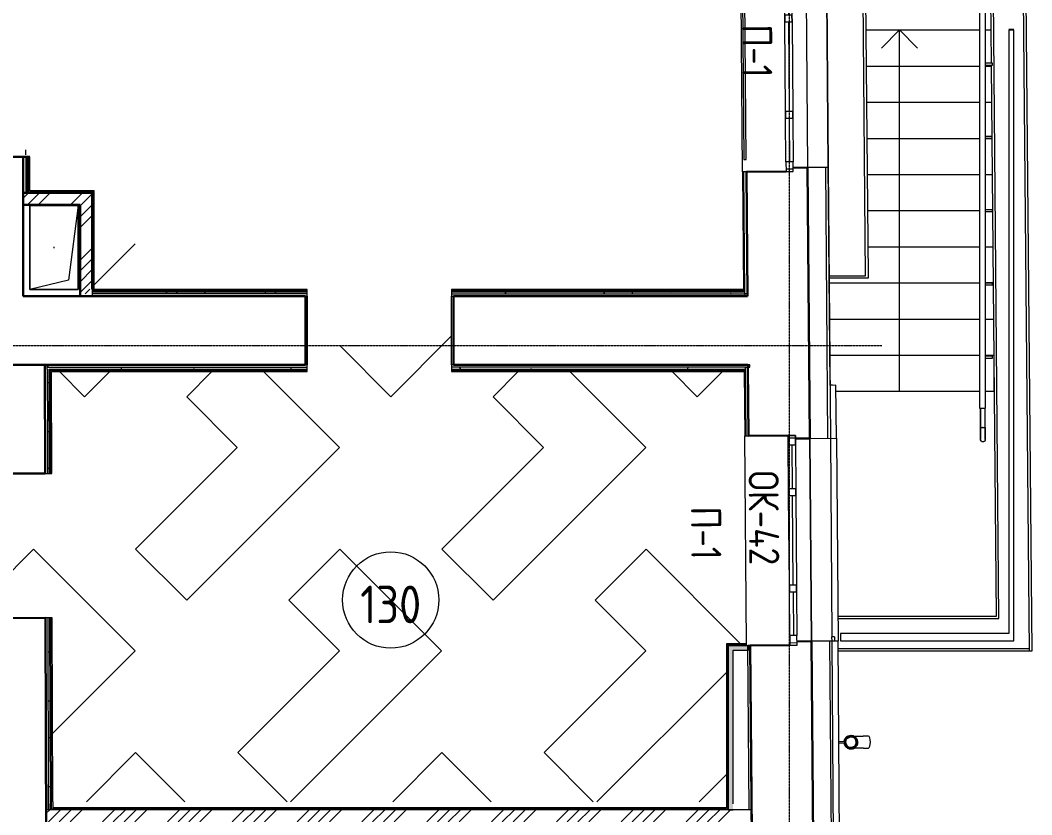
# Model space of a CAD drawing. Header units: millimetres. Extents: x -10178924 to 11692288, y -947381 to 58396.
# Drawn here: x 48955 to 57362, y -75519 to -68922 of the extents above; entities that cross this region are included whole.
import ezdxf

# ---------------------------------------------------------------- set-up
doc = ezdxf.new("R2010")
doc.units = ezdxf.units.MM
doc.linetypes.add('ADSK_Линия сетки', pattern=[25, 20, -2.5, 0, -2.5])
for name, color, linetype, lineweight in [('_ Окна', 7, 'Continuous', 9), ('Аннотация', 7, 'Continuous', 18), ('Лестницы', 7, 'Continuous', 9), ('Марки окон', 7, 'Continuous', 20), ('Обобщенные модели', 7, 'Continuous', 18), ('Ограждение', 7, 'Continuous', 9), ('Окна', 7, 'Continuous', 9), ('Оси', 253, 'Continuous', 9), ('Перекрытие', 7, 'Continuous', 18), ('Стены внутренние', 7, 'Continuous', 18), ('Стены наружные', 7, 'Continuous', 18), ('Стены несущие', 7, 'Continuous', 30), ('Стены отделка', 7, 'Continuous', 30), ('Стены штриховка', 7, 'Continuous', 9), ('Стрелки вверх', 7, 'Continuous', 18), ('ШТРИХОВКА', 252, 'Continuous', 15)]:
    doc.layers.add(name, color=color, linetype=linetype, lineweight=lineweight)
doc.layers.add('PDF _Линии', color=7, linetype='Continuous')
doc.layers.add('Линии', color=7, linetype='Continuous', lineweight=9, true_color=0x00a600)
doc.styles.add('GOST Common', font='GOST_Common.ttf', dxfattribs={"width": 0.9, "height": 350})
doc.styles.add('GOST Common_2', font='GOST_Common.ttf', dxfattribs={"width": 0.9, "height": 250})
pattern_1 = [(45, (-32053.86, -66750), (-269.4077, 269.4077), []), (45, (-31964.06, -66750), (-269.4077, 269.4077), []), (45, (-31874.26, -66750), (-269.4077, 269.4077), []), (45, (-31784.46, -66750), (-269.4077, 269.4077), [])]
pattern_2 = [(0, (0, -66749.99), (406.4, 101.6), [33.528, -271.272, 33.528, -271.272, -1625.6]), (0, (0, -66749.99), (406.4, 101.6), [-609.6, 33.528, -576.072, 33.528, -271.272, -711.2]), (0, (0, -66749.99), (406.4, 101.6), [-1524, 33.528, -169.672, 33.528, -474.472]), (120, (152.4, -66699.19), (-291.18818, 301.15272), [33.528, -271.272, 33.528, -271.272, -1625.6]), (120, (152.4, -66699.19), (-291.18818, 301.15272), [-609.6, 33.528, -576.072, 33.528, -271.272, -711.2]), (120, (152.4, -66699.19), (-291.18818, 301.15272), [-1524, 33.528, -169.672, 33.528, -474.472]), (240, (203.2, -66495.99), (-115.21182, -402.75272), [33.528, -271.272, 33.528, -271.272, -1625.6]), (240, (203.2, -66495.99), (-115.21182, -402.75272), [-609.6, 33.528, -576.072, 33.528, -271.272, -711.2]), (240, (203.2, -66495.99), (-115.21182, -402.75272), [-1524, 33.528, -169.672, 33.528, -474.472])]

# ---------------------------------------------------------------- blocks, each defined once
blk = doc.blocks.new('оси')
at = {"layer": 'Оси', "linetype": 'ADSK_Линия сетки'}
for p, q in [((61850, -2196.5), (61850, 46378)), ((-3614.3, 22400), (62615.4, 22400))]:
    blk.add_line(p, q, dxfattribs=at)
blk = doc.blocks.new('Водосток - Тип 1 _карниз больше 490мм_-5168659-План 1-го этажа')
at = {"layer": 'Обобщенные модели'}
for p, q in [((75, 306.2), (75, 263.6)), ((175, 263.6), (175, 306.2)), ((120, 109.1), (120, 60)), ((130, 60), (130, 109.1))]:
    blk.add_line(p, q, dxfattribs=at)
at = {"layer": 'Обобщенные модели', "flags": 128}
for points in [[(75, 173), (75, 174.3), (75, 177), (75, 179.8), (75, 182.9), (75, 186.2), (75, 189.7), (75, 193.4), (75, 197.2), (75, 201.3), (75, 205.5), (75, 209.9), (75, 214.4), (75, 219.1), (75, 224), (75, 229), (75, 234.1), (75, 239.3), (75, 244.6), (75, 250.1), (75, 255.6), (75, 261.3), (75, 263.6)], [(175, 263.6), (175, 258), (175, 252.4), (175, 246.9), (175, 241.5), (175, 236.2), (175, 231.1), (175, 226), (175, 221.1), (175, 216.4), (175, 211.8), (175, 207.3), (175, 203), (175, 198.9), (175, 194.9), (175, 191.2), (175, 187.6), (175, 184.3), (175, 181.1), (175, 178.1), (175, 175.4), (175, 173)]]:
    blk.add_lwpolyline(points, dxfattribs=at)
at = {"layer": 'Обобщенные модели'}
for start, end in [(90, 270), (270, 90)]:
    blk.add_arc((125, 160), 52, start, end, dxfattribs=at)
at = {"layer": 'Обобщенные модели', "lineweight": 40}
for start, end in [(90, 270), (270, 90)]:
    blk.add_arc((125, 160), 50, start, end, dxfattribs=at)
at = {"layer": 'Обобщенные модели'}
for start_param, end_param in [(4.712389, 6.283185), (3.141593, 4.712389)]:
    blk.add_ellipse((125, 306.2), major_axis=(-50, 0), ratio=0.309017, start_param=start_param, end_param=end_param, dxfattribs=at)
blk = doc.blocks.new('окно трехпол с фрамугой - 1700-2320_h___нов_ ок42 ЕIW30-6531922-План 1-го этажа')
at = {"layer": '_ Окна', "lineweight": 18}
for p, q in [((-870, 75), (-870, 135)), ((-870, 135), (-790, 135)), ((-790, 135), (-790, 75)), ((-430, 75), (-430, 135)), ((-430, 135), (-370, 135)), ((-370, 135), (-370, 75)), ((370, 75), (370, 135)), ((370, 135), (430, 135)), ((430, 135), (430, 75)), ((790, 135), (790, 75)), ((870, 135), (790, 135)), ((870, 75), (870, 135)), ((-790, 75), (-870, 75)), ((-370, 75), (-430, 75)), ((430, 75), (370, 75)), ((790, 75), (870, 75))]:
    blk.add_line(p, q, dxfattribs=at)
at = {"layer": '_ Окна'}
for p, q in [((-850, 75), (-850, 135)), ((-790, 105), (-430, 105)), ((-370, 105), (370, 105)), ((430, 105), (790, 105)), ((850, 75), (850, 135))]:
    blk.add_line(p, q, dxfattribs=at)
at = {"layer": 'Окна'}
for p, q in [((-870, 135), (-870, 75)), ((-790, 135), (-870, 135)), ((-790, 135), (-430, 135)), ((-370, 135), (-430, 135)), ((-370, 135), (370, 135)), ((430, 135), (370, 135)), ((430, 135), (790, 135)), ((870, 135), (790, 135)), ((870, 75), (870, 135)), ((-870, 75), (-790, 75)), ((-430, 75), (-790, 75)), ((-430, 75), (-370, 75)), ((370, 75), (-370, 75)), ((370, 75), (430, 75)), ((790, 75), (430, 75)), ((790, 75), (870, 75))]:
    blk.add_line(p, q, dxfattribs=at)
blk = doc.blocks.new('окно трехпол с фрамугой - 1700-2320_h___нов_ ок42 ЕIW30-V40-План 1-го этажа')
at = {"layer": '_ Окна', "lineweight": 18}
for p, q in [((-870, 75), (-870, 135)), ((-870, 135), (-790, 135)), ((-790, 135), (-790, 75)), ((-430, 75), (-430, 135)), ((-430, 135), (-370, 135)), ((-370, 135), (-370, 75)), ((370, 75), (370, 135)), ((370, 135), (430, 135)), ((430, 135), (430, 75)), ((790, 135), (790, 75)), ((870, 135), (790, 135)), ((870, 75), (870, 135)), ((-790, 75), (-870, 75)), ((-370, 75), (-430, 75)), ((430, 75), (370, 75)), ((790, 75), (870, 75))]:
    blk.add_line(p, q, dxfattribs=at)
at = {"layer": '_ Окна'}
for p, q in [((-850, 75), (-850, 135)), ((-790, 105), (-430, 105)), ((-370, 105), (370, 105)), ((430, 105), (790, 105)), ((850, 75), (850, 135))]:
    blk.add_line(p, q, dxfattribs=at)
at = {"layer": 'Окна'}
for p, q in [((-870, 135), (-870, 75)), ((-790, 135), (-870, 135)), ((-790, 135), (-430, 135)), ((-370, 135), (-430, 135)), ((-370, 135), (370, 135)), ((430, 135), (370, 135)), ((430, 135), (790, 135)), ((870, 135), (790, 135)), ((870, 75), (870, 135)), ((-870, 75), (-790, 75)), ((-430, 75), (-790, 75)), ((-430, 75), (-370, 75)), ((370, 75), (-370, 75)), ((370, 75), (430, 75)), ((790, 75), (430, 75)), ((790, 75), (870, 75))]:
    blk.add_line(p, q, dxfattribs=at)
blk = doc.blocks.new('GM_Отверстие прямоугольное _в плите_ - Отверстие-6220624-План 1-го этажа')
at = {"layer": 'Обобщенные модели'}
for p, q in [((-200, -350), (-200, 350)), ((-200, 350), (200, 350)), ((200, 350), (-200, 350)), ((-200, 350), (-200, -350)), ((-120, 270), (200, 350)), ((200, 350), (200, -350)), ((200, -350), (200, 350)), ((-200, -350), (-120, 270)), ((200, -350), (-200, -350)), ((-200, -350), (200, -350))]:
    blk.add_line(p, q, dxfattribs=at)
for start, end in [(360, 180), (180, 360), (60, 165), (300, 360), (195, 270)]:
    blk.add_arc((0, 0), 2.5, start, end, dxfattribs=at)
blk = doc.blocks.new('Тип верхнего поручня - Верхний поручень_Внутренний_-6634696-План 1-го этажа')
at = {"layer": 'Ограждение'}
for p, q in [((56935.4, 23165), (56935.4, 23076.2)), ((56957.7, 23165), (56953.1, 23165)), ((56975.4, 23076.2), (56975.4, 23165)), ((56935.4, 19725), (56935.4, 19565)), ((56975.4, 19565), (56975.4, 19725)), ((56953.1, 19565), (56957.7, 19565))]:
    blk.add_line(p, q, dxfattribs=at)
blk = doc.blocks.new('Тип верхнего поручня - D40 шаг 200-16091-План 1-го этажа')
at = {"layer": 'Ограждение'}
for p, q in [((0, 2.3), (0, 0)), ((0, 0), (0, -2.3))]:
    blk.add_line(p, q, dxfattribs=at)
at = {"layer": 'Ограждение', "flags": 128}
for points in [[(0, 20), (4, 20), (8, 20), (12, 20), (15.9, 20), (19.9, 20), (23.8, 20), (27.6, 20), (31.5, 20), (35.2, 20), (38.9, 20), (42.6, 20), (46.2, 20), (49.7, 20), (53.1, 20), (56.5, 20), (59.7, 20), (62.9, 20), (65.9, 20), (68.9, 20), (71.7, 20), (74.5, 20), (77.1, 20), (79.6, 20), (81.9, 20), (84.1, 20), (86.2, 20), (88.2, 20), (90, 20), (91.7, 20), (93.2, 20), (94.6, 20), (95.8, 20), (96.9, 20), (97.8, 20), (98.5, 20), (99.1, 20), (99.6, 20), (99.9, 20), (100, 20), (100, 20)], [(100, 20), (99.9, 20), (99.7, 20), (99.3, 20), (98.7, 20), (98, 20), (97.1, 20), (96.1, 20), (94.9, 20), (93.6, 20), (92.1, 20), (90.5, 20), (88.7, 20), (86.8, 20), (84.7, 20), (82.5, 20), (80.2, 20), (77.8, 20), (75.2, 20), (72.5, 20), (69.7, 20), (66.7, 20), (63.7, 20), (60.6, 20), (57.4, 20), (54, 20), (50.6, 20), (47.1, 20), (43.6, 20), (39.9, 20), (36.2, 20), (32.5, 20), (28.7, 20), (24.8, 20), (20.9, 20), (17, 20), (13, 20), (9.1, 20), (5.1, 20), (1.1, 20), (0, 20)], [(100, 20), (100.8, 20), (101.6, 19.9), (102.4, 19.9), (103.2, 19.7), (104, 19.6), (104.8, 19.4), (105.5, 19.2), (106.3, 19), (107, 18.7), (107.8, 18.4), (108.5, 18.1), (109.2, 17.7), (109.9, 17.4), (110.6, 16.9), (111.3, 16.5), (111.9, 16), (112.6, 15.6), (113.2, 15), (113.8, 14.5), (114.3, 13.9), (114.9, 13.3), (115.4, 12.7), (115.9, 12.1), (116.4, 11.5), (116.8, 10.8), (117.2, 10.1), (117.6, 9.4), (118, 8.7), (118.3, 8), (118.6, 7.2), (118.9, 6.5), (119.2, 5.7), (119.4, 5), (119.6, 4.2), (119.7, 3.4), (119.8, 2.6), (119.9, 1.8), (120, 1), (120, 0.2), (120, 0)], [(120, 0), (120, -0.8), (119.9, -1.6), (119.9, -2.4), (119.7, -3.2), (119.6, -4), (119.4, -4.8), (119.2, -5.5), (119, -6.3), (118.7, -7), (118.4, -7.8), (118.1, -8.5), (117.7, -9.2), (117.4, -9.9), (116.9, -10.6), (116.5, -11.3), (116, -11.9), (115.6, -12.6), (115, -13.2), (114.5, -13.8), (113.9, -14.3), (113.3, -14.9), (112.7, -15.4), (112.1, -15.9), (111.5, -16.4), (110.8, -16.8), (110.1, -17.2), (109.4, -17.6), (108.7, -18), (108, -18.3), (107.2, -18.6), (106.5, -18.9), (105.7, -19.2), (105, -19.4), (104.2, -19.6), (103.4, -19.7), (102.6, -19.8), (101.8, -19.9), (101, -20), (100.2, -20), (100, -20)], [(0, -20), (4, -20), (8, -20), (12, -20), (15.9, -20), (19.9, -20), (23.8, -20), (27.6, -20), (31.5, -20), (35.2, -20), (38.9, -20), (42.6, -20), (46.2, -20), (49.7, -20), (53.1, -20), (56.5, -20), (59.7, -20), (62.9, -20), (65.9, -20), (68.9, -20), (71.7, -20), (74.5, -20), (77.1, -20), (79.6, -20), (81.9, -20), (84.1, -20), (86.2, -20), (88.2, -20), (90, -20), (91.7, -20), (93.2, -20), (94.6, -20), (95.8, -20), (96.9, -20), (97.8, -20), (98.5, -20), (99.1, -20), (99.6, -20), (99.9, -20), (100, -20), (100, -20)], [(100, -20), (99.9, -20), (99.7, -20), (99.3, -20), (98.7, -20), (98, -20), (97.1, -20), (96.1, -20), (94.9, -20), (93.6, -20), (92.1, -20), (90.5, -20), (88.7, -20), (86.8, -20), (84.7, -20), (82.5, -20), (80.2, -20), (77.8, -20), (75.2, -20), (72.5, -20), (69.7, -20), (66.7, -20), (63.7, -20), (60.6, -20), (57.4, -20), (54, -20), (50.6, -20), (47.1, -20), (43.6, -20), (39.9, -20), (36.2, -20), (32.5, -20), (28.7, -20), (24.8, -20), (20.9, -20), (17, -20), (13, -20), (9.1, -20), (5.1, -20), (1.1, -20), (0, -20)]]:
    blk.add_lwpolyline(points, dxfattribs=at)
blk = doc.blocks.new('Тип верхнего поручня - Верхний поручень_Внутренний_-V80-План 1-го этажа')
at = {"layer": 'Ограждение'}
for p, q in [((56935.4, 23165), (56975.4, 23165)), ((56935.4, 23076.2), (56935.4, 23165)), ((56975.4, 23076.2), (56975.4, 23165)), ((56935.4, 19565), (56935.4, 19725)), ((56975.4, 19565), (56975.4, 19725)), ((56935.4, 19565), (56975.4, 19565))]:
    blk.add_line(p, q, dxfattribs=at)
blk = doc.blocks.new('ADSK_Ограждение_Опоры_Г_образная - D15 высота60 консоль80-16089-План 1-го этажа')
at = {"layer": 'Ограждение'}
for p, q in [((-7.5, 80), (-7.5, 20.8)), ((0, 80), (-7.5, 80)), ((7.5, 80), (0, 80)), ((7.5, 20.8), (7.5, 80))]:
    blk.add_line(p, q, dxfattribs=at)
blk = doc.blocks.new('ADSK_Ограждение_Опоры_Г_образная - D15 высота60 консоль80-V81-План 1-го этажа')
at = {"layer": 'Ограждение'}
for p, q in [((-7.5, 77.4), (-7.5, 20.8)), ((7.5, 20.8), (7.5, 77.5))]:
    blk.add_line(p, q, dxfattribs=at)
blk = doc.blocks.new('1 этаж')
at = {"layer": 'Стены внутренние', "lineweight": 9}
h = blk.add_hatch(dxfattribs=at)
h.set_pattern_fill('FP_12', color=256, style=0, pattern_type=2)
h.set_pattern_definition(pattern_2)
h.paths.add_polyline_path([(49015.9, -45236.9), (49015.9, -44921.9), (49000.9, -44922.5), (49000.9, -45236.9)])
h = blk.add_hatch(dxfattribs=at)
h.set_pattern_fill('FP_12', color=256, style=0, pattern_type=2)
h.set_pattern_definition(pattern_2)
h.paths.add_polyline_path([(54978.1, -46075.9), (54978.3, -46075.8), (54978.1, -46060.9), (52540, -46060.9), (52540, -46075.9), (54970.1, -46075.9)])
h.paths.add_polyline_path([(50264.4, -46075.9), (51340, -46075.9), (51340, -46060.9), (49554.5, -46060.9), (49554.5, -46075.9), (49914.6, -46075.9)])
h = blk.add_hatch(dxfattribs=at)
h.set_pattern_fill('FP_12', color=256, style=0, pattern_type=2)
h.set_pattern_definition(pattern_2)
h.paths.add_polyline_path([(54929.8, -46700.9), (54983.3, -46700.9), (54983.2, -46686.2), (54952.6, -46685.9), (52540, -46685.9), (52540, -46700.9), (54810.6, -46700.9)])
h.paths.add_polyline_path([(50090.6, -46700.9), (51340, -46700.9), (51340, -46685.9), (49180.3, -46685.9), (49180.4, -46700.9), (49925.3, -46700.9)])
h = blk.add_hatch(dxfattribs=at)
h.set_pattern_fill('FP_12', color=256, style=0, pattern_type=2)
h.set_pattern_definition(pattern_2)
h.paths.add_polyline_path([(49206.3, -50310), (49201.6, -48767.2), (49186.6, -48767.3), (49191.3, -50310)])
h.paths.add_polyline_path([(49183, -47567.3), (49198, -47567.2), (49195.3, -46700.9), (49180.3, -46700.9), (49183, -47567.2)])
at = {"layer": 'Стены внутренние'}
for points in [[(54987.8, -49035.9), (55002.2, -49035.9), (55001.9, -48995.9), (54838.8, -48996.8), (54838.8, -49035.9), (54975.8, -49035.9)], [(54878.8, -50360), (54878.8, -49035.9), (54838.8, -49035.9), (54838.8, -50360)]]:
    blk.add_hatch(color=256, dxfattribs=at).paths.add_polyline_path(points)
at = {"layer": 'Стены штриховка'}
h = blk.add_hatch(dxfattribs=at)
h.set_pattern_fill('ANSI34', color=256, scale=20)
h.set_pattern_definition(pattern_1)
h.paths.add_polyline_path([(49554.5, -45236.9), (48980.9, -45236.9), (48980.9, -45336.9), (49454.5, -45336.9), (49454.5, -46095.9), (49475.9, -46095.9), (49554.5, -46017.3)])
h = blk.add_hatch(dxfattribs=at)
h.set_pattern_fill('ANSI34', color=256, scale=20)
h.set_pattern_definition(pattern_1)
h.paths.add_polyline_path([(55032.9, -50360), (49171.5, -50360), (49171.8, -50460), (55033.7, -50460)])
at = {"layer": 'PDF _Линии'}
blk.add_line((57211.1, -43885), (57171.1, -43885), dxfattribs=at)
at = {"layer": 'Лестницы'}
for p, q in [((55982.9, -43885), (56926.2, -43885)), ((56976.2, -43885), (57024.8, -43885)), ((55985.6, -44185), (56926.2, -44185)), ((55985.6, -44185), (56926.2, -44185)), ((56976.2, -44185), (57027.5, -44185)), ((56976.2, -44185), (57027.5, -44185)), ((55988.2, -44485), (56926.2, -44485)), ((55988.2, -44485), (56926.2, -44485)), ((56976.2, -44485), (57030.2, -44485)), ((56976.2, -44485), (57030.2, -44485)), ((55990.8, -44785), (56926.2, -44785)), ((55990.8, -44785), (56926.2, -44785)), ((56976.2, -44785), (57032.9, -44785)), ((56976.2, -44785), (57032.9, -44785)), ((55993.5, -45085), (56926.2, -45085)), ((55993.5, -45085), (56926.2, -45085)), ((56976.2, -45085), (57035.6, -45085)), ((56976.2, -45085), (57035.6, -45085)), ((55996.1, -45385), (56926.2, -45385)), ((55996.1, -45385), (56926.2, -45385)), ((57035.4, -45385), (57038.4, -45385)), ((57035.4, -45385), (57038.4, -45385)), ((55998.7, -45685), (56926.2, -45685)), ((55998.7, -45685), (56926.2, -45685)), ((56976.2, -45685), (57041.1, -45685)), ((56976.2, -45685), (57041.1, -45685)), ((55678.2, -45985), (56926.2, -45985)), ((55678.2, -45985), (56926.2, -45985)), ((56976.2, -45985), (57043.8, -45985)), ((56976.2, -45985), (57043.8, -45985)), ((55680.7, -46285), (56926.2, -46285)), ((55680.7, -46285), (56926.2, -46285)), ((56976.2, -46285), (57046.5, -46285)), ((56976.2, -46285), (57046.5, -46285)), ((55683.1, -46585), (56926.2, -46585)), ((55683.1, -46585), (56926.2, -46585)), ((56976.2, -46585), (57049.2, -46585)), ((56976.2, -46585), (57049.2, -46585)), ((57049.6, -46885), (57049.6, -46622)), ((55734.8, -46885), (56926.2, -46885)), ((55734.8, -46885), (56926.2, -46885)), ((56976.2, -46885), (57049.6, -46885)), ((56976.2, -46885), (57049.6, -46885))]:
    blk.add_line(p, q, dxfattribs=at)
at = {"layer": 'Линии', "color": 7, "lineweight": 18}
for p, q in [((56926.2, -43673.8), (56926.2, -47025)), ((56976.2, -47025), (56976.2, -43673.8)), ((56926.2, -47025), (56976.2, -47025))]:
    blk.add_line(p, q, dxfattribs=at)
at = {"layer": 'Линии', "color": 7}
for p, q in [((57171.1, -43885), (57171.1, -48897.4)), ((57211.1, -48957.4), (57211.1, -43885)), ((57171.1, -48897.4), (55771.1, -48897.4)), ((55771.1, -48897.4), (55771.1, -48957.4)), ((55771.1, -48957.4), (57211.1, -48957.4))]:
    blk.add_line(p, q, dxfattribs=at)
blk.add_circle((52034.2, -48618.2), 400, dxfattribs=at)
at = {"layer": 'Перекрытие'}
for p, q in [((55982.9, -43885), (56926.2, -43885)), ((56976.2, -43885), (57024.8, -43885)), ((51340, -46095.9), (51340, -46665.9)), ((52540, -46665.9), (52540, -46095.9)), ((57051.9, -46885), (57049.6, -46885))]:
    blk.add_line(p, q, dxfattribs=at)
at = {"layer": 'Перекрытие', "color": 7, "true_color": 0xffffff}
for p, q in [((49000.9, -44921.9), (49000.9, -44881)), ((49911.1, -45660.8), (49569.5, -46002.3)), ((49534.9, -46036.9), (49495.9, -46075.9)), ((52540, -46425.9), (52540, -46096.2)), ((52035.9, -46930), (52540, -46425.9)), ((51611.7, -46505.8), (52035.9, -46930)), ((49281.2, -46720.9), (49490.3, -46930)), ((49490.3, -46930), (49699.4, -46720.9)), ((50548, -46720.9), (50338.9, -46930)), ((51608.1, -47350.8), (50978.3, -46720.9)), ((53093.5, -46720.9), (52884.4, -46930)), ((54153.7, -47350.8), (53523.9, -46720.9)), ((54372.4, -46720.9), (54581.5, -46930)), ((54581.5, -46930), (54790.6, -46720.9)), ((50338.9, -46930), (50759.6, -47350.8)), ((52884.4, -46930), (53305.2, -47350.8)), ((50759.6, -47350.8), (49914.6, -48195.7)), ((50338.9, -48620), (51608.1, -47350.8)), ((53305.2, -47350.8), (52460.2, -48195.7)), ((52884.4, -48620), (54153.7, -47350.8)), ((49066.1, -48195.7), (48639.4, -48622.4)), ((49911.1, -49040.7), (49066.1, -48195.7)), ((49914.6, -48195.7), (50338.9, -48620)), ((51611.7, -48195.7), (51187.4, -48620)), ((52456.6, -49040.7), (51611.7, -48195.7)), ((52460.2, -48195.7), (52884.4, -48620)), ((54157.2, -48195.7), (53733, -48620)), ((54942.4, -48980.9), (54157.2, -48195.7)), ((51187.4, -48620), (51608.1, -49040.7)), ((53733, -48620), (54153.7, -49040.7)), ((49224.5, -49727.3), (49911.1, -49040.7)), ((51608.1, -49040.7), (50763.1, -49885.7)), ((51202.4, -50295), (52456.6, -49040.7)), ((54153.7, -49040.7), (53308.7, -49885.7)), ((53748, -50295), (54823.8, -49219.2)), ((49914.6, -49885.7), (49505.3, -50295)), ((50323.9, -50295), (49914.6, -49885.7)), ((50763.1, -49885.7), (51172.4, -50295)), ((52460.2, -49885.7), (52050.9, -50295)), ((52869.4, -50295), (52460.2, -49885.7)), ((53308.7, -49885.7), (53718, -50295)), ((54823.8, -50067.7), (54596.5, -50295))]:
    blk.add_line(p, q, dxfattribs=at)
at = {"layer": 'Стены внутренние'}
for p, q in [((57089.1, -48772.4), (57032.5, -42529.7)), ((55485.4, -43342.7), (55499.1, -45027.7)), ((55704.4, -46835.1), (55685.1, -46835.3)), ((55517.3, -47276.2), (55530.9, -48961.2)), ((55750.1, -48772.4), (57089.1, -48772.4)), ((55721.3, -48924.8), (55701.3, -48925)), ((55701.6, -48959.8), (55701.3, -48925)), ((55721.3, -48924.8), (55721.6, -48959.6)), ((57341.3, -49022.4), (55752.1, -49022.4))]:
    blk.add_line(p, q, dxfattribs=at)
at = {"layer": 'Стены наружные'}
for p, q in [((57027.3, -44161.5), (57012.3, -42509.9)), ((57341.5, -49042.4), (57282.3, -42507.8)), ((57302.3, -42507.6), (57361.5, -49042.4)), ((54958.1, -45062.1), (54944.1, -43334.4)), ((55499.8, -45027.7), (55486.2, -43342.7)), ((55669.4, -45011.3), (55656.1, -43366.2)), ((55656.4, -43366.2), (55669.7, -45011.3)), ((55657.1, -43366.2), (55670.4, -45011.3)), ((55980.9, -45926.3), (55958, -43326.5)), ((55978, -43326.4), (56000.9, -45926.3)), ((57068.9, -48752.4), (57027.4, -44175.9)), ((55677.8, -45926.3), (55980.9, -45926.3)), ((56000.9, -45946.3), (55677.9, -45946.3)), ((56000.9, -45926.3), (56000.9, -45946.3)), ((54989.7, -48980.9), (54975.8, -47255.6)), ((55531.6, -48961.2), (55518, -47276.2)), ((55688, -47274.8), (55701.3, -48925)), ((55738, -47274.4), (55751.6, -48959.4)), ((55749.9, -48752.4), (57068.9, -48752.4)), ((54989.9, -48995.5), (55001.9, -48995.5)), ((57361.5, -49042.4), (55752.3, -49042.4))]:
    blk.add_line(p, q, dxfattribs=at)
at = {"layer": 'Стены несущие'}
for p, q in [((49035.9, -44937.5), (48399.1, -44937.5)), ((48980.9, -46095.9), (48980.9, -44937.5)), ((55499.1, -45027.7), (55379.1, -45028.6)), ((55517.3, -47276.2), (55499.1, -45027.7)), ((55319.3, -45059.1), (54990.1, -45061.8)), ((54990.1, -45061.8), (54990.1, -45061.8)), ((54998.4, -46095.2), (54990.1, -45061.8)), ((49554.5, -45236.9), (48980.9, -45236.9)), ((49554.5, -46036.9), (49554.5, -45236.9)), ((48980.9, -45336.9), (49454.5, -45336.9)), ((49454.5, -45336.9), (49454.5, -46095.9)), ((51325, -46095.9), (48980.9, -46095.9)), ((51325, -46665.9), (51325, -46095.9)), ((54997.7, -46095.9), (52555, -46095.9)), ((52555, -46095.9), (52555, -46665.9)), ((54998.4, -46095.2), (54997.7, -46095.3)), ((54997.7, -46095.3), (54997.7, -46095.9)), ((48480.7, -46665.9), (51325, -46665.9)), ((49163, -47567.3), (49160.2, -46667.1)), ((52555, -46665.9), (55002.3, -46665.9)), ((55002.3, -46665.9), (55002.5, -46686.1)), ((55002.5, -46686.1), (55003.2, -46686.1)), ((55003.2, -46686.1), (55007.8, -47255.3)), ((55007.8, -47255.3), (55337.1, -47252.7)), ((55397.3, -47277.2), (55517.3, -47276.2)), ((48723, -47568.7), (49163, -47567.3)), ((49166.6, -48767.3), (48778.1, -48768.5)), ((49185.1, -54821.1), (49166.6, -48767.3)), ((55351.1, -48992.6), (55021.9, -48995.3)), ((55021.9, -48995.3), (55040.3, -51278.8)), ((55034.5, -50551.4), (55021.9, -48995.3)), ((55530.9, -48961.2), (55410.9, -48962.1)), ((55549.8, -51299.7), (55530.9, -48961.2))]:
    blk.add_line(p, q, dxfattribs=at)
at = {"layer": 'Стены отделка', "lineweight": 9}
for p, q in [((54947.9, -42324), (54969.2, -44960.8)), ((54989.2, -44960.6), (54975.2, -43220.7)), ((49000.9, -44943.3), (49000.9, -45236.9)), ((49035.9, -45221.9), (49035.9, -44937.5)), ((54969.2, -44960.8), (54989.2, -44960.6)), ((55649.8, -45026.5), (55499.8, -45027.7)), ((55499.8, -45027.7), (55518, -47276.2)), ((55669.8, -45026.3), (55649.8, -45026.5)), ((55670.4, -45011.3), (55669.4, -45011.3)), ((55669.4, -45011.3), (55684.1, -46835.9)), ((55669.8, -45026.3), (55688, -47274.8)), ((55685.1, -46835.9), (55670.4, -45011.3)), ((54990.1, -45061.8), (54958.1, -45062.1)), ((54958.1, -45062.1), (54966, -46040.9)), ((49569.5, -45221.9), (49035.9, -45221.9)), ((49569.5, -46040.9), (49569.5, -45221.9)), ((49554.5, -46036.9), (49554.5, -46095.9)), ((51340, -46040.9), (49569.5, -46040.9)), ((51340, -46095.9), (51340, -46040.9)), ((52540, -46040.9), (52540, -46095.9)), ((54966, -46040.9), (52540, -46040.9)), ((51325, -46095.9), (51340, -46095.9)), ((52540, -46095.9), (55000, -46095.9)), ((55000, -46075.9), (54978.3, -46075.9)), ((54978.3, -46075.9), (54978.4, -46095.4)), ((54978.4, -46095.4), (54997.7, -46095.3)), ((55000, -46095.9), (55000, -46075.9)), ((49160.2, -46665.9), (49163, -47567.3)), ((49180.2, -46665.9), (49160.2, -46665.9)), ((49180.3, -46700.9), (49180.2, -46665.9)), ((49183.7, -46685.9), (49180.3, -46685.9)), ((51340, -46665.9), (49183.7, -46665.9)), ((49183.7, -46665.9), (49183.7, -46685.9)), ((49215.4, -46720.9), (51340, -46720.9)), ((49218, -47567.1), (49215.4, -46720.9)), ((51340, -46720.9), (51340, -46665.9)), ((55018, -46665.9), (52540, -46665.9)), ((52540, -46665.9), (52540, -46720.9)), ((52540, -46720.9), (54971.5, -46720.9)), ((54971.5, -46720.9), (54975.8, -47255.6)), ((54983.2, -46685.9), (55018, -46685.9)), ((54983.2, -46686.2), (54983.2, -46685.9)), ((55002.5, -46686.1), (54983.2, -46686.2)), ((55018, -46685.9), (55018, -46665.9)), ((55684.1, -46835.9), (55685.1, -46835.9)), ((55734.4, -46835.5), (55684.4, -46835.9)), ((55738, -47274.4), (55734.4, -46835.5)), ((49181.9, -47228.4), (49183, -47567.3)), ((54975.8, -47255.6), (55007.8, -47255.3)), ((55518, -47276.2), (55738, -47274.4)), ((49163, -47567.3), (49218, -47567.1)), ((49221.6, -48767.1), (49166.6, -48767.3)), ((49166.6, -48767.3), (49172, -50525.9)), ((49226.3, -50295), (49221.6, -48767.1)), ((54989.7, -48980.9), (54823.8, -48980.9)), ((54823.8, -48980.9), (54823.8, -50345)), ((54838.8, -48995.9), (54838.8, -50360)), ((54838.8, -48995.9), (55008.8, -48995.9)), ((54989.9, -48995.5), (54989.7, -48980.9)), ((55021.9, -48995.3), (55001.9, -48995.5)), ((55012.9, -50360), (55001.9, -48995.5)), ((55008.8, -49035.9), (55008.8, -48995.9)), ((55751.6, -48959.4), (55531.6, -48961.2)), ((55531.6, -48961.2), (55550.5, -51299.7)), ((55720.5, -51298.3), (55701.6, -48959.8)), ((55770.5, -51297.9), (55751.6, -48959.4)), ((54878.8, -50310), (54878.8, -49035.9)), ((54878.8, -49035.9), (55008.8, -49035.9)), ((49191.3, -50310), (49191.3, -50360)), ((49191.5, -50360), (49191.3, -50310)), ((54823.8, -50345), (49226.3, -50345)), ((55032.9, -50360), (49171.5, -50360))]:
    blk.add_line(p, q, dxfattribs=at)
at = {"layer": 'Стены штриховка'}
for p, q in [((49000.9, -44943.3), (49000.9, -44937.5)), ((49015.9, -45236.9), (49015.9, -44937.5)), ((49024.9, -45230.9), (49024.9, -44937.5)), ((55649.8, -45026.5), (55649.8, -45026.5)), ((55668, -47275), (55649.8, -45026.5)), ((54960.1, -45062), (54968, -46040.9)), ((54978.3, -46075.9), (54970.1, -45062)), ((49560.5, -45230.9), (49024.9, -45230.9)), ((49560.5, -46051.9), (49560.5, -45230.9)), ((51340, -46060.9), (49554.5, -46060.9)), ((49560.5, -46040.9), (49569.5, -46040.9)), ((51340, -46051.9), (49560.5, -46051.9)), ((54978.1, -46051.9), (52540, -46051.9)), ((54978.1, -46060.9), (52540, -46060.9)), ((54978, -46040.9), (54966, -46040.9)), ((51340, -46075.9), (49554.5, -46075.9)), ((52540, -46075.9), (54978.3, -46075.9)), ((49180.3, -46700.9), (49181.9, -47228.4)), ((49183.7, -46685.9), (51340, -46685.9)), ((49195.3, -46700.9), (51340, -46700.9)), ((49198, -47567.2), (49195.3, -46700.9)), ((49204.3, -46709.9), (51340, -46709.9)), ((49207, -47567.2), (49204.3, -46709.9)), ((54983.2, -46685.9), (52540, -46685.9)), ((52540, -46700.9), (54983.3, -46700.9)), ((52540, -46709.9), (54983.4, -46709.9)), ((54971.5, -46720.9), (54983.5, -46720.9)), ((54973.5, -46720.9), (54977.8, -47255.6)), ((54987.8, -47255.5), (54983.2, -46686.2)), ((49191.3, -50310), (49186.6, -48767.2)), ((49206.5, -50360), (49201.6, -48767.2)), ((49215.4, -50354), (49210.6, -48767.2)), ((54989.8, -48989.9), (54832.8, -48989.9)), ((54832.8, -48989.9), (54832.8, -50354)), ((55681.6, -48960), (55700.5, -51298.5)), ((49226.3, -50295), (49226.4, -50345)), ((54832.8, -50354), (49215.3, -50354)), ((54838.8, -50360), (54878.8, -50360))]:
    blk.add_line(p, q, dxfattribs=at)
at = {"layer": 'Стрелки вверх'}
for p, q in [((56262.9, -43885), (56112.9, -44035)), ((56262.9, -44185), (56262.9, -43885)), ((56262.9, -43885), (56412.9, -44035)), ((56262.9, -44485), (56262.9, -44185)), ((56262.9, -44785), (56262.9, -44485)), ((56262.9, -45085), (56262.9, -44785)), ((56262.9, -45385), (56262.9, -45085)), ((56262.9, -45685), (56262.9, -45385)), ((56262.9, -45985), (56262.9, -45685)), ((56262.9, -46285), (56262.9, -45985)), ((56262.9, -46585), (56262.9, -46285)), ((56262.9, -46885), (56262.9, -46585))]:
    blk.add_line(p, q, dxfattribs=at)
blk.add_blockref('оси', (-6500.4, -68905))
at = {"layer": 'Обобщенные модели'}
for name, p, rotation in [('GM_Отверстие прямоугольное _в плите_ - Отверстие-6220624-План 1-го этажа', (49235.9, -45691.1), 180), ('Водосток - Тип 1 _карниз больше 490мм_-5168659-План 1-го этажа', (55697.4, -49675.4), 270.4633818725631)]:
    blk.add_blockref(name, p, dxfattribs=dict(at, rotation=rotation))
at = {"layer": 'Ограждение'}
for name in ['Тип верхнего поручня - Верхний поручень_Внутренний_-6634696-План 1-го этажа', 'Тип верхнего поручня - Верхний поручень_Внутренний_-V80-План 1-го этажа']:
    blk.add_blockref(name, (0, -66750), dxfattribs=at)
at = {"layer": 'Ограждение', "rotation": 270}
for name, p in [('ADSK_Ограждение_Опоры_Г_образная - D15 высота60 консоль80-16089-План 1-го этажа', (56955.4, -44168.7)), ('ADSK_Ограждение_Опоры_Г_образная - D15 высота60 консоль80-V81-План 1-го этажа', (56955.4, -44776.8)), ('ADSK_Ограждение_Опоры_Г_образная - D15 высота60 консоль80-16089-План 1-го этажа', (56955.4, -45385)), ('ADSK_Ограждение_Опоры_Г_образная - D15 высота60 консоль80-16089-План 1-го этажа', (56955.4, -45993.1)), ('ADSK_Ограждение_Опоры_Г_образная - D15 высота60 консоль80-16089-План 1-го этажа', (56955.4, -46601.3)), ('Тип верхнего поручня - D40 шаг 200-16091-План 1-го этажа', (56955.4, -47185))]:
    blk.add_blockref(name, p, dxfattribs=at)
at = {"layer": 'Окна', "rotation": 270.4633818725635}
for name, p in [('окно трехпол с фрамугой - 1700-2320_h___нов_ ок42 ЕIW30-6531922-План 1-го этажа', (55237.3, -44189.8)), ('окно трехпол с фрамугой - 1700-2320_h___нов_ ок42 ЕIW30-V40-План 1-го этажа', (55269.1, -48123.3))]:
    blk.add_blockref(name, p, dxfattribs=at)
at = {"layer": 'Аннотация', "lineweight": 9, "insert": (52034.2, -48655.2), "char_height": 312.5, "width": 520.211, "attachment_point": 5, "line_spacing_factor": 1.022766, "style": 'GOST Common'}
blk.add_mtext('130', dxfattribs=at)
at = {"layer": 'Марки окон', "lineweight": 9, "char_height": 250, "attachment_point": 5, "rotation": 270.46338, "line_spacing_factor": 1.022766, "style": 'GOST Common_2'}
for s, insert, width in [('\\pxqc,t1.8,3.6,5.4,7.2,9,10.8,12.6,14.4,16.2,18,19.8,21.6,23.4,25.2,27,28.8,30.6,32.4,34.2,36,37.8,39.6,41.4,43.2,45,46.8,48.6,50.4,52.2,54,55.8,57.6;{П-1}', (55078.8, -44058.8), 458.1), ('\\pxqc,t1.8,3.6,5.4,7.2,9,10.8,12.6,14.4,16.2,18,19.8,21.6,23.4,25.2,27,28.8,30.6,32.4,34.2,36,37.8,39.6,41.4,43.2,45,46.8,48.6,50.4,52.2,54,55.8,57.6;{ОК-42}', (55135.6, -47936.1), 863.1), ('\\pxqc,t1.8,3.6,5.4,7.2,9,10.8,12.6,14.4,16.2,18,19.8,21.6,23.4,25.2,27,28.8,30.6,32.4,34.2,36,37.8,39.6,41.4,43.2,45,46.8,48.6,50.4,52.2,54,55.8,57.6;{П-1}', (54655.1, -48062.4), 458.1)]:
    blk.add_mtext(s, dxfattribs=dict(at, insert=insert, width=width))

msp = doc.modelspace()

# ---------------------------------------------------------------- block references
at = {"layer": 'ШТРИХОВКА'}
msp.add_blockref('1 этаж', (0, -25118), dxfattribs=at)

doc.saveas('drawing.dxf')
